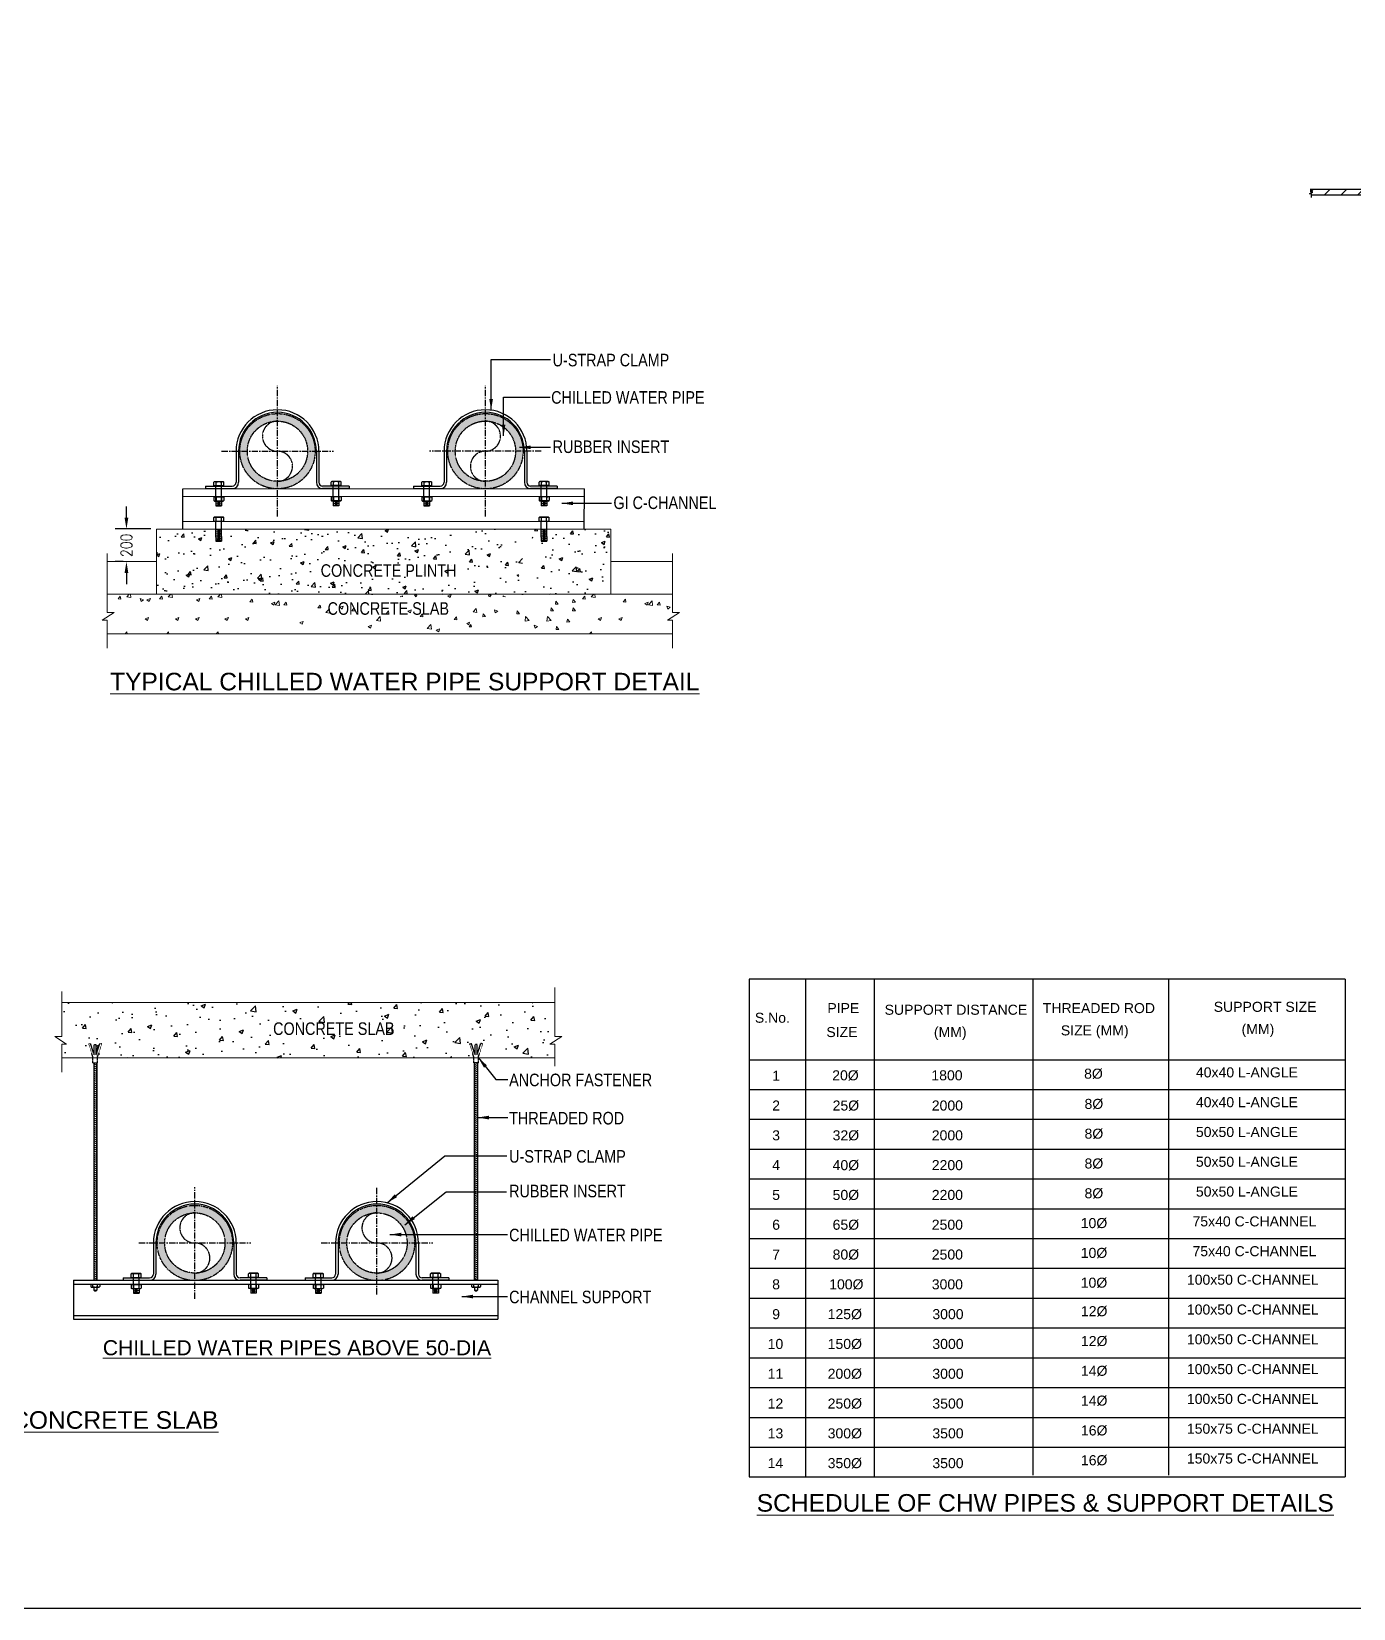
# Model space of a CAD drawing. Header units: millimetres. Extents: x -95178 to 274693, y -2232 to 263302.
# Drawn here: x 57734 to 84058, y -2232 to 29185 of the extents above; entities that cross this region are included whole.
import ezdxf

# ---------------------------------------------------------------- set-up
doc = ezdxf.new("R2010")
doc.units = ezdxf.units.MM
for name, pattern in [('CENTER', [2, 1.25, -0.25, 0.25, -0.25]), ('HIDDEN', [0.375, 0.25, -0.125]), ('HIDDEN2', [0.1875, 0.125, -0.0625])]:
    doc.linetypes.add(name, pattern=pattern)
doc.layers.add('76-10767-XM-MECH-DETAIL$0$PDF_XR-STANDARD DETAILS$0$A-RC', color=40, linetype='Continuous', true_color=0xffbf00)
for name, color, linetype in [('76-10767-XM-MECH-DETAIL$0$PDF_XR-STANDARD DETAILS$0$AC-CHWP', 7, 'Continuous'), ('76-10767-XM-MECH-DETAIL$0$PDF_XR-STANDARD DETAILS$0$AC-INSULATION', 7, 'Continuous'), ('76-10767-XM-MECH-DETAIL$0$PDF_XR-STANDARD DETAILS$0$ARCH', 7, 'Continuous'), ('76-10767-XM-MECH-DETAIL$0$TBK-AS-SHOP$0$25', 7, 'Continuous'), ('A_Arch', 8, 'Continuous'), ('DET-SUPP', 65, 'Continuous'), ('INSULATION', 8, 'Continuous'), ('SCHEDULE', 7, 'Continuous')]:
    doc.layers.add(name, color=color, linetype=linetype)
doc.layers.add('76-10767-XM-MECH-DETAIL$0$TTB TXT', color=7, linetype='Continuous', lineweight=18)
doc.styles.add('76-10767-XM-MECH-DETAIL$0$GHD Standard Arial', font='ARIALN.TTF')
doc.styles.add('76-10767-XM-MECH-DETAIL$0$pamagat', font='arial.ttf', dxfattribs={"height": 5})
doc.styles.add('ROMANS', font='romans.shx', dxfattribs={"width": 0.8})
doc.styles.get("Standard").update_dxf_attribs({"font": 'arial.ttf'})
doc.dimstyles.new('scale-100', dxfattribs={"dimscale": 225, "dimtxt": 1, "dimasz": 1, "dimexe": 1, "dimexo": 0.5, "dimgap": 0.5, "dimtad": 1, "dimtoh": 1, "dimdec": 0, "dimzin": 0, "dimdsep": 46, "dimtxsty": 'ROMANS', "dimcen": 0, "dimclrd": 15, "dimclre": 15, "dimclrt": 7, "dimadec": 0, "dimazin": 0, "dimtfac": 1, "dimtdec": 0, "dimtofl": 0, "dimtmove": 0, "dimatfit": 3, "dimfxl": 1, "dimtolj": 1, "dimtzin": 0, "dimarcsym": 0})

# ---------------------------------------------------------------- blocks, each defined once
blk = doc.blocks.new('NUT1')
for p, q in [((-110, 112), (-97, 135)), ((-110, 112), (-110, -112)), ((0, 135), (-97, 135)), ((0, 68), (-97, 68)), ((0, 135), (0, -135)), ((-110, -112), (-97, -135)), ((0, -68), (-97, -68)), ((0, -135), (-97, -135))]:
    blk.add_line(p, q)
for centre, radius, start, end in [((-53, 101), 55, 146.1889, 217.433), ((104, 0), 212, 161.4608, 198.5114), ((-53, -101), 55, 142.567, 213.8111)]:
    blk.add_arc(centre, radius, start, end)
blk = doc.blocks.new('*D327')
at = {"layer": '76-10767-XM-MECH-DETAIL$0$TBK-AS-SHOP$0$25', "color": 0, "lineweight": -2, "transparency": 16777216}
for p, q in [((59623, 19499), (59623, 19724)), ((60108, 19274), (59398, 19274)), ((59560, 18624), (59398, 18624)), ((59623, 18399), (59623, 18174))]:
    blk.add_line(p, q, dxfattribs=at)
at = {"layer": '76-10767-XM-MECH-DETAIL$0$TBK-AS-SHOP$0$25', "color": 0, "transparency": 16777216}
for points in [[(59586, 19499), (59661, 19499), (59623, 19274)], [(59586, 18399), (59661, 18399), (59623, 18624)]]:
    blk.add_solid(points, dxfattribs=at)
at = {"layer": 'Defpoints', "color": 0, "transparency": 16777216}
for p in [(59623, 19274), (60221, 19274), (59673, 18624)]:
    blk.add_point(p, dxfattribs=at)
at = {"layer": '76-10767-XM-MECH-DETAIL$0$TBK-AS-SHOP$0$25', "color": 7, "transparency": 16777216, "insert": (59623, 18949), "char_height": 225, "attachment_point": 5, "rotation": 90, "style": 'ROMANS'}
blk.add_mtext('\\A1;200', dxfattribs=at)

msp = doc.modelspace()

# ---------------------------------------------------------------- hatches: boundary and pattern name
h = msp.add_hatch()
h.set_pattern_fill('ANSI31', color=256, scale=1875, style=0)
h.set_pattern_definition([(45, (40218, -18329.7), (-165.72815, 165.72815), [])])
h.paths.add_polyline_path([(105545.568, 25922.662), (105545.568, 26031.976), (89061.163, 26033.569), (89061.163, 25924.255)])
h.paths.add_polyline_path([(83226.187, 25958.749), (83226.187, 25922.662), (86392.209, 25922.662), (86392.209, 26035.162), (83212.423, 26035.162), (83212.423, 25991.32), (83250.302, 25991.32), (83185.993, 25958.749)])
h = msp.add_hatch()
h.set_pattern_fill('GOST_WOOD', color=8, scale=5)
h.set_pattern_definition([(90, (17004.44, -6455.2), (30, -2e-15), [50, -10]), (90, (17014.44, -6465.2), (30, -2e-15), [30, -7.5, 15, -7.5]), (90, (17024.44, -6480.2), (30, -2e-15), [50, -10])])
edge = h.paths.add_edge_path()
edge.add_arc((62630.908, 20823.706), 750, 0, 360)
edge = h.paths.add_edge_path(flags=17)
edge.add_arc((62630.908, 20823.706), 600, 0, 360)
h = msp.add_hatch()
h.set_pattern_fill('GOST_WOOD', color=8, scale=5)
h.set_pattern_definition([(90, (21145.958, -6455.2), (30, -2e-15), [50, -10]), (90, (21155.958, -6465.2), (30, -2e-15), [30, -7.5, 15, -7.5]), (90, (21165.958, -6480.2), (30, -2e-15), [50, -10])])
edge = h.paths.add_edge_path()
edge.add_arc((66772.427, 20823.706), 750, 0, 360)
edge = h.paths.add_edge_path(flags=17)
edge.add_arc((66772.427, 20823.706), 600, 0, 360)
h = msp.add_hatch()
h.set_pattern_fill('AR-CONC', color=256, scale=5)
h.set_pattern_definition([(50, (16164.2, -7620.9), (910.923, -79.695), [95.25, -1047.75]), (355, (16164.2, -7620.9), (-176.217, 955.284), [76.2, -838.203]), (100.4514, (16240.1, -7627.5), (734.706, 875.589), [80.95, -890.451]), (46.1842, (16164.2, -7366.9), (1355.395, -210.212), [142.875, -1571.625]), (96.6356, (16277.2, -7384.4), (1187.02, 1237.13), [121.425, -1335.678]), (351.1842, (16164.2, -7366.9), (1187.02, 1237.13), [114.3, -1257.3]), (21, (16291.2, -7430.4), (758.072, -511.326), [95.25, -1047.75]), (326, (16291.2, -7430.4), (309.01, 920.94), [76.2, -838.2]), (71.4514, (16354.4, -7473), (1067.082, 409.614), [80.95, -890.45]), (37.5, (16164.2, -7620.9), (15.443, 422.7752), [0, -828.04, 0, -850.9, 0, -841.375]), (7.5, (16164.2, -7620.9), (334.0983, 500.903), [0, -485.14, 0, -808.99, 0, -320.675]), (327.5, (15881, -7620.9), (677.953, -28.6437), [0, -317.5, 0, -990.6, 0, -1314.45]), (317.5, (15754, -7620.9), (740.646, 127.1325), [0, -412.75, 0, -657.86, 0, -933.45])])
h.paths.add_polyline_path([(68155.586, 8738.862), (68155.586, 9009.535), (68057.628, 9009.535), (68294.79, 9164.206), (68155.586, 9164.206), (68155.586, 9842.799), (58336.938, 9842.799), (58336.938, 9164.206), (58195.157, 9164.206), (58432.318, 9009.535), (58334.361, 9009.535), (58334.361, 8738.862), (58956.149, 8738.862), (58956.149, 8753.089), (58872.377, 9013.113), (58908.071, 9024.612), (58982.399, 8793.9), (58982.399, 9005.784), (59019.899, 9005.784), (59019.899, 8793.9), (59094.228, 9024.612), (59129.922, 9013.113), (59046.149, 8753.089), (59046.149, 8738.862)])
h.paths.add_polyline_path([(62467.756, 9053.782), (65011.242, 9053.782), (65011.242, 9574.246), (62467.756, 9574.246)], flags=24)
h = msp.add_hatch()
h.set_pattern_fill('GOST_WOOD', color=8, scale=5)
h.set_pattern_definition([(90, (15358.917, -22229.728), (30, -2e-15), [50, -10]), (90, (15368.917, -22239.728), (30, -2e-15), [30, -7.5, 15, -7.5]), (90, (15378.917, -22254.728), (30, -2e-15), [50, -10])])
edge = h.paths.add_edge_path()
edge.add_arc((60985.386, 5049.177), 750, 0, 360)
edge = h.paths.add_edge_path(flags=17)
edge.add_arc((60985.386, 5049.177), 600, 0, 360)
h = msp.add_hatch()
h.set_pattern_fill('GOST_WOOD', color=8, scale=5)
h.set_pattern_definition([(90, (18986.428, -22229.728), (30, -2e-15), [50, -10]), (90, (18996.428, -22239.728), (30, -2e-15), [30, -7.5, 15, -7.5]), (90, (19006.428, -22254.728), (30, -2e-15), [50, -10])])
edge = h.paths.add_edge_path()
edge.add_arc((64612.897, 5049.177), 750, 0, 360)
edge = h.paths.add_edge_path(flags=17)
edge.add_arc((64612.897, 5049.177), 600, 0, 360)
at = {"layer": 'A_Arch'}
h = msp.add_hatch(dxfattribs=at)
h.set_pattern_fill('AR-CONC', color=256, scale=100, style=0)
h.set_pattern_definition([(50, (30333.07, 4014.9), (717.26, -62.752), [75, -825]), (355, (30333.1, 4014.9), (-138.751, 752.192), [60, -660]), (100.4514, (30392.84, 4009.64), (578.509, 689.44), [63.74, -701.142]), (46.1842, (30333.1, 4214.9), (1067.241, -165.519), [112.5, -1237.5]), (96.6356, (30422, 4201.1), (934.663, 974.118), [95.61, -1051.713]), (351.1842, (30333.1, 4214.9), (934.662, 974.12), [90, -990]), (21, (30433.07, 4164.9), (596.907, -402.619), [75, -825]), (326, (30433.1, 4164.9), (243.315, 725.15), [60, -660]), (71.4514, (30482.8, 4131.3), (840.223, 322.53), [63.74, -701.142]), (37.5, (30333.07, 4014.87), (12.1599, 332.8939), [0, -652, 0, -670, 0, -662.5]), (7.5, (30333.07, 4014.87), (263.0695, 394.4117), [0, -382, 0, -637, 0, -252.5]), (327.5, (30110.07, 4014.87), (533.8224, -22.5549), [0, -250, 0, -780, 0, -1035]), (317.5, (30010.07, 4014.87), (583.186, 100.105), [0, -325, 0, -518, 0, -735])])
h.paths.add_polyline_path([(67710.234, 18421.162), (67785.234, 18421.162), (67785.234, 18221.162), (67435.234, 18221.162), (67435.234, 18421.162), (67510.234, 18421.162), (67510.234, 19273.706), (66310.234, 19273.706), (66310.234, 18421.162), (66385.234, 18421.162), (66385.234, 18221.162), (66035.234, 18221.162), (66035.234, 18421.162), (66110.234, 18421.162), (66110.234, 19273.706), (65961.907, 19273.706), (60220.944, 19273.706), (60220.944, 17973.706), (69266.483, 17973.706), (69266.483, 19273.706), (67861.907, 19273.706), (67710.234, 19273.706)])
at = {"layer": 'DET-SUPP'}
h = msp.add_hatch(dxfattribs=at)
h.set_pattern_fill('ANSI31', color=8, scale=300, angle=110, style=0)
h.set_pattern_definition([(155, (23493373.792, 208102186.57), (-15.848184815, -33.986542014), [])])
h.paths.add_polyline_path([(59031.149, 8640.589), (58971.149, 8640.589), (58971.149, 4311.599), (59031.149, 4311.599)])
h = msp.add_hatch(dxfattribs=at)
h.set_pattern_fill('ANSI31', color=8, scale=300, angle=110, style=0)
h.set_pattern_definition([(155, (23492600.73, 208102186.57), (-15.848184815, -33.986542014), [])])
h.paths.add_polyline_path([(66556.888, 8640.589), (66616.888, 8640.589), (66616.888, 4311.599), (66556.888, 4311.599)])

# ---------------------------------------------------------------- linework, layer by layer
for p, q in [((86392.209, 26035.162), (83212.423, 26035.162)), ((86392.209, 25922.662), (83226.187, 25922.662)), ((61805.908, 20823.706), (61805.908, 20205.091)), ((61855.908, 20823.706), (61855.908, 20205.091)), ((63405.908, 20823.706), (63405.908, 20205.091)), ((63455.908, 20823.706), (63455.908, 20205.091)), ((65947.427, 20823.706), (65947.427, 20205.091)), ((65997.427, 20823.706), (65997.427, 20205.091)), ((67547.427, 20823.706), (67547.427, 20205.091)), ((67597.427, 20823.706), (67597.427, 20205.091)), ((61200.287, 20130.091), (61730.908, 20130.091)), ((61406.45, 19819.753), (61406.45, 20137.561)), ((61518.95, 19819.753), (61518.95, 20137.561)), ((64061.529, 20130.091), (63530.908, 20130.091)), ((63742.866, 19819.753), (63742.866, 20137.561)), ((63855.366, 19819.753), (63855.366, 20137.561)), ((65341.806, 20130.091), (65872.427, 20130.091)), ((65547.969, 19819.753), (65547.969, 20137.561)), ((65660.469, 19819.753), (65660.469, 20137.561)), ((68203.048, 20130.091), (67672.427, 20130.091)), ((67884.385, 19819.753), (67884.385, 20137.561)), ((67996.885, 19819.753), (67996.885, 20137.561)), ((61200.287, 20080.091), (61730.908, 20080.091)), ((61406.45, 19916.952), (61406.45, 19898.202)), ((61406.45, 19830.387), (61406.45, 19737.664)), ((61517.613, 19826.103), (61406.662, 19816.396)), ((61489.876, 19805.114), (61434.4, 19800.26)), ((61518.95, 19916.952), (61518.95, 19898.202)), ((61518.95, 19830.387), (61518.95, 19737.664)), ((64061.529, 20080.091), (63530.908, 20080.091)), ((63742.866, 19916.952), (63742.866, 19898.202)), ((63742.866, 19830.387), (63742.866, 19737.664)), ((63744.203, 19826.103), (63855.154, 19816.396)), ((63771.941, 19805.114), (63827.417, 19800.26)), ((63855.366, 19916.952), (63855.366, 19898.202)), ((63855.366, 19830.387), (63855.366, 19737.664)), ((65341.806, 20080.091), (65872.427, 20080.091)), ((65547.969, 19916.952), (65547.969, 19898.202)), ((65547.969, 19830.387), (65547.969, 19737.664)), ((65659.132, 19826.103), (65548.18, 19816.396)), ((65631.394, 19805.114), (65575.918, 19800.26)), ((65660.469, 19916.952), (65660.469, 19898.202)), ((65660.469, 19830.387), (65660.469, 19737.664)), ((68203.048, 20080.091), (67672.427, 20080.091)), ((67884.385, 19916.952), (67884.385, 19898.202)), ((67884.385, 19830.387), (67884.385, 19737.664)), ((67885.722, 19826.103), (67996.673, 19816.396)), ((67913.459, 19805.114), (67968.935, 19800.26)), ((67996.885, 19916.952), (67996.885, 19898.202)), ((67996.885, 19830.387), (67996.885, 19737.664)), ((61517.613, 19788.978), (61406.662, 19779.271)), ((61517.613, 19751.853), (61406.662, 19742.146)), ((61489.876, 19767.989), (61434.4, 19763.135)), ((63744.203, 19788.978), (63855.154, 19779.271)), ((63744.203, 19751.853), (63855.154, 19742.146)), ((63771.941, 19767.989), (63827.417, 19763.135)), ((65659.132, 19788.978), (65548.18, 19779.271)), ((65659.132, 19751.853), (65548.18, 19742.146)), ((65631.394, 19767.989), (65575.918, 19763.135)), ((67885.722, 19788.978), (67996.673, 19779.271)), ((67885.722, 19751.853), (67996.673, 19742.146)), ((67913.459, 19767.989), (67968.935, 19763.135)), ((61406.45, 19113.367), (61406.45, 19431.176)), ((61517.613, 19268.218), (61406.662, 19258.511)), ((61517.613, 19231.093), (61406.662, 19221.386)), ((61517.613, 19193.968), (61406.662, 19184.261)), ((61489.876, 19247.229), (61434.4, 19242.375)), ((61489.876, 19210.104), (61434.4, 19205.25)), ((61489.876, 19172.979), (61434.4, 19168.125)), ((61518.95, 19113.367), (61518.95, 19431.176)), ((67884.385, 19113.367), (67884.385, 19431.176)), ((67995.548, 19268.218), (67884.597, 19258.511)), ((67995.548, 19231.093), (67884.597, 19221.386)), ((67995.548, 19193.968), (67884.597, 19184.261)), ((67967.81, 19247.229), (67912.334, 19242.375)), ((67967.81, 19210.104), (67912.334, 19205.25)), ((67967.81, 19172.979), (67912.334, 19168.125)), ((67996.885, 19113.367), (67996.885, 19431.176)), ((61406.45, 19124.001), (61406.45, 19031.278)), ((61517.613, 19156.843), (61406.662, 19147.136)), ((61517.613, 19119.718), (61406.662, 19110.011)), ((61517.613, 19082.593), (61406.662, 19072.886)), ((61517.613, 19045.468), (61406.662, 19035.761)), ((61489.876, 19135.854), (61434.4, 19131)), ((61489.876, 19098.729), (61434.4, 19093.875)), ((61489.876, 19061.604), (61434.4, 19056.75)), ((61518.95, 19124.001), (61518.95, 19031.278)), ((67884.385, 19124.001), (67884.385, 19031.278)), ((67995.548, 19156.843), (67884.597, 19147.136)), ((67995.548, 19119.718), (67884.597, 19110.011)), ((67995.548, 19082.593), (67884.597, 19072.886)), ((67995.548, 19045.468), (67884.597, 19035.761)), ((67967.81, 19135.854), (67912.334, 19131)), ((67967.81, 19098.729), (67912.334, 19093.875)), ((67967.81, 19061.604), (67912.334, 19056.75)), ((67996.885, 19124.001), (67996.885, 19031.278)), ((60160.386, 5049.177), (60160.386, 4430.562)), ((60210.386, 5049.177), (60210.386, 4430.562)), ((61760.386, 5049.177), (61760.386, 4430.562)), ((61810.386, 5049.177), (61810.386, 4430.562)), ((63787.897, 5049.177), (63787.897, 4430.562)), ((63837.897, 5049.177), (63837.897, 4430.562)), ((65387.897, 5049.177), (65387.897, 4430.562)), ((65437.897, 5049.177), (65437.897, 4430.562)), ((58911.149, 4230.977), (58911.149, 4182.227)), ((58911.149, 4182.227), (58922.399, 4170.977)), ((58922.399, 4170.977), (59079.899, 4170.977)), ((58956.149, 4182.806), (58956.149, 4230.977)), ((58971.149, 4170.977), (58971.149, 4110.977)), ((58971.149, 4110.977), (58986.149, 4095.977)), ((58971.149, 4110.977), (59031.149, 4110.977)), ((58986.149, 4095.977), (59016.149, 4095.977)), ((59016.149, 4095.977), (59031.149, 4110.977)), ((59031.149, 4170.977), (59031.149, 4110.977)), ((59046.149, 4182.806), (59046.149, 4230.977)), ((59079.899, 4170.977), (59091.149, 4182.227)), ((59091.149, 4230.977), (59091.149, 4182.227)), ((59554.765, 4355.562), (60085.386, 4355.562)), ((59554.765, 4305.562), (60085.386, 4305.562)), ((59760.928, 4130.223), (59760.928, 4363.032)), ((59760.928, 4227.423), (59760.928, 4208.673)), ((59760.928, 4140.857), (59760.928, 4048.134)), ((59872.091, 4136.574), (59761.14, 4126.867)), ((59872.091, 4099.449), (59761.14, 4089.742)), ((59844.353, 4115.585), (59788.878, 4110.731)), ((59873.428, 4130.223), (59873.428, 4363.032)), ((59873.428, 4227.423), (59873.428, 4208.673)), ((59873.428, 4140.857), (59873.428, 4048.134)), ((62416.007, 4355.562), (61885.386, 4355.562)), ((62416.007, 4305.562), (61885.386, 4305.562)), ((62097.344, 4130.223), (62097.344, 4363.032)), ((62097.344, 4227.423), (62097.344, 4208.673)), ((62097.344, 4140.857), (62097.344, 4048.134)), ((62098.681, 4136.574), (62209.632, 4126.867)), ((62098.681, 4099.449), (62209.632, 4089.742)), ((62126.419, 4115.585), (62181.894, 4110.731)), ((62209.844, 4130.223), (62209.844, 4363.032)), ((62209.844, 4227.423), (62209.844, 4208.673)), ((62209.844, 4140.857), (62209.844, 4048.134)), ((63182.276, 4355.562), (63712.897, 4355.562)), ((63182.276, 4305.562), (63712.897, 4305.562)), ((63388.439, 4130.223), (63388.439, 4363.032)), ((63388.439, 4227.423), (63388.439, 4208.673)), ((63388.439, 4140.857), (63388.439, 4048.134)), ((63499.602, 4136.574), (63388.651, 4126.867)), ((63499.602, 4099.449), (63388.651, 4089.742)), ((63471.864, 4115.585), (63416.388, 4110.731)), ((63500.939, 4130.223), (63500.939, 4363.032)), ((63500.939, 4227.423), (63500.939, 4208.673)), ((63500.939, 4140.857), (63500.939, 4048.134)), ((66043.518, 4355.562), (65512.897, 4355.562)), ((66043.518, 4305.562), (65512.897, 4305.562)), ((65724.855, 4130.223), (65724.855, 4363.032)), ((65724.855, 4227.423), (65724.855, 4208.673)), ((65724.855, 4140.857), (65724.855, 4048.134)), ((65726.192, 4136.574), (65837.143, 4126.867)), ((65726.192, 4099.449), (65837.143, 4089.742)), ((65753.93, 4115.585), (65809.405, 4110.731)), ((65837.355, 4130.223), (65837.355, 4363.032)), ((65837.355, 4227.423), (65837.355, 4208.673)), ((65837.355, 4140.857), (65837.355, 4048.134)), ((66496.888, 4230.977), (66496.888, 4182.227)), ((66496.888, 4182.227), (66508.138, 4170.977)), ((66508.138, 4170.977), (66665.638, 4170.977)), ((66541.888, 4182.806), (66541.888, 4230.977)), ((66556.888, 4170.977), (66556.888, 4110.977)), ((66556.888, 4110.977), (66571.888, 4095.977)), ((66556.888, 4110.977), (66616.888, 4110.977)), ((66571.888, 4095.977), (66601.888, 4095.977)), ((66601.888, 4095.977), (66616.888, 4110.977)), ((66616.888, 4170.977), (66616.888, 4110.977)), ((66631.888, 4182.806), (66631.888, 4230.977)), ((66665.638, 4170.977), (66676.888, 4182.227)), ((66676.888, 4230.977), (66676.888, 4182.227)), ((59872.091, 4062.324), (59761.14, 4052.617)), ((59844.353, 4078.46), (59788.878, 4073.606)), ((62098.681, 4062.324), (62209.632, 4052.617)), ((62126.419, 4078.46), (62181.894, 4073.606)), ((63499.602, 4062.324), (63388.651, 4052.617)), ((63471.864, 4078.46), (63416.388, 4073.606)), ((65726.192, 4062.324), (65837.143, 4052.617)), ((65753.93, 4078.46), (65809.405, 4073.606))]:
    msp.add_line(p, q)
at = {"color": 8, "linetype": 'CENTER', "ltscale": 100}
for p, q in [((62630.908, 19521.518), (62630.908, 22125.895)), ((66772.427, 19521.518), (66772.427, 22125.895)), ((61517.898, 20823.706), (63743.918, 20823.706)), ((67885.437, 20823.706), (65659.416, 20823.706)), ((60985.386, 3936.167), (60985.386, 6162.187)), ((64612.897, 4021.167), (64612.897, 6162.187)), ((59872.376, 5049.177), (62098.396, 5049.177)), ((63499.887, 5049.177), (65725.907, 5049.177))]:
    msp.add_line(p, q, dxfattribs=at)
msp.add_lwpolyline([(37907.159, 54546.49), (108319.436, 54546.49), (108319.436, -2232.437), (37907.159, -2232.437)], close=True)
for points in [[(83226.187, 25879.431), (83226.187, 25950.653), (83185.993, 25950.653), (83250.302, 25983.225), (83212.423, 25983.225), (83212.423, 26050.239)], [(61200.287, 20130.091), (61200.287, 20080.091)], [(64061.529, 20130.091), (64061.529, 20080.091)], [(65341.806, 20130.091), (65341.806, 20080.091)], [(68203.048, 20130.091), (68203.048, 20080.091)], [(60747.421, 19273.706), (60743.008, 20073.706)], [(68740.007, 19273.706), (68744.419, 20073.706)], [(61406.45, 19737.664), (61518.95, 19737.664)], [(63855.366, 19737.664), (63742.866, 19737.664)], [(65547.969, 19737.664), (65660.469, 19737.664)], [(67996.885, 19737.664), (67884.385, 19737.664)], [(61406.45, 19031.278), (61518.95, 19031.278)], [(67884.385, 19031.278), (67996.885, 19031.278)], [(59554.765, 4355.562), (59554.765, 4305.562)], [(62416.007, 4355.562), (62416.007, 4305.562)], [(63182.276, 4355.562), (63182.276, 4305.562)], [(66043.518, 4355.562), (66043.518, 4305.562)], [(59760.928, 4048.134), (59873.428, 4048.134)], [(62209.844, 4048.134), (62097.344, 4048.134)], [(63388.439, 4048.134), (63500.939, 4048.134)], [(65837.355, 4048.134), (65724.855, 4048.134)]]:
    msp.add_lwpolyline(points)
at = {"color": 8, "lineweight": 13}
for points in [[(60220.944, 18623.706), (59239.302, 18623.706)], [(70498.089, 18623.706), (69266.483, 18623.706)]]:
    msp.add_lwpolyline(points, dxfattribs=at)
at = {"linetype": 'HIDDEN'}
for centre, radius in [((62630.908, 20823.706), 750), ((62630.908, 20823.706), 600), ((66772.427, 20823.706), 750), ((66772.427, 20823.706), 600), ((60985.386, 5049.177), 750), ((64612.897, 5049.177), 750), ((60985.386, 5049.177), 600), ((64612.897, 5049.177), 600)]:
    msp.add_circle(centre, radius, dxfattribs=at)
for centre, radius, start, end in [((62630.908, 20823.706), 825, 0, 180), ((62630.908, 20823.706), 775, 0, 180), ((66772.427, 20823.706), 825, 0, 180), ((66772.427, 20823.706), 775, 0, 180), ((61730.908, 20205.091), 75, 270, 0), ((61730.908, 20205.091), 125, 270, 0), ((63530.908, 20205.091), 125, 180, 270), ((63530.908, 20205.091), 75, 180, 270), ((65872.427, 20205.091), 75, 270, 0), ((65872.427, 20205.091), 125, 270, 0), ((67672.427, 20205.091), 125, 180, 270), ((67672.427, 20205.091), 75, 180, 270), ((60985.386, 5049.177), 825, 0, 180), ((60985.386, 5049.177), 775, 0, 180), ((64612.897, 5049.177), 825, 0, 180), ((64612.897, 5049.177), 775, 0, 180), ((60085.386, 4430.562), 75, 270, 0), ((60085.386, 4430.562), 125, 270, 0), ((61885.386, 4430.562), 125, 180, 270), ((61885.386, 4430.562), 75, 180, 270), ((63712.897, 4430.562), 75, 270, 0), ((63712.897, 4430.562), 125, 270, 0), ((65512.897, 4430.562), 125, 180, 270), ((65512.897, 4430.562), 75, 180, 270), ((58933.649, 4198.291), 27.313, 214.5354262, 325.4645738), ((59001.149, 4262.487), 91.51, 240.5442238, 299.4557762), ((59068.649, 4198.291), 27.313, 214.5354262, 325.4645738), ((66519.388, 4198.291), 27.313, 214.5354262, 325.4645738), ((66586.888, 4262.487), 91.51, 240.5442238, 299.4557762), ((66654.388, 4198.291), 27.313, 214.5354262, 325.4645738)]:
    msp.add_arc(centre, radius, start, end)
at = {"color": 8, "linetype": 'HIDDEN'}
for centre, start, end in [((62630.908, 21123.706), 90, 270), ((66772.427, 21123.706), 270, 90), ((62630.908, 20523.706), 270, 90), ((66772.427, 20523.706), 90, 270), ((60985.386, 5349.177), 90, 270), ((64612.897, 5349.177), 90, 270), ((60985.386, 4749.177), 270, 90), ((64612.897, 4749.177), 270, 90)]:
    msp.add_arc(centre, 300, start, end, dxfattribs=at)
at = {"layer": '76-10767-XM-MECH-DETAIL$0$PDF_XR-STANDARD DETAILS$0$A-RC', "color": 7, "lineweight": 13}
for points in [[(70498.089, 17973.706), (59239.302, 17973.706)], [(59239.302, 17184.887), (70498.089, 17184.887)], [(68155.586, 9842.799), (58336.938, 9842.799)], [(58334.361, 8738.862), (68155.586, 8738.862)]]:
    msp.add_lwpolyline(points, dxfattribs=at)
at = {"layer": '76-10767-XM-MECH-DETAIL$0$PDF_XR-STANDARD DETAILS$0$AC-CHWP', "color": 8, "lineweight": 5}
for points in [[(59501.636, 17937.616), (59511.948, 17878.326), (59455.235, 17883.482)], [(60329.085, 17937.616), (60339.397, 17878.326), (60282.684, 17883.482)], [(61317.409, 17937.616), (61327.721, 17878.326), (61271.008, 17883.482)], [(68751.173, 17937.616), (68761.485, 17878.326), (68704.772, 17883.482)], [(62127.541, 17878.326), (62137.852, 17819.036), (62081.14, 17824.191)], [(62578.663, 17813.88), (62560.618, 17757.168), (62511.639, 17788.102)], [(62805.512, 17819.036), (62815.824, 17759.745), (62759.111, 17764.901)], [(63483.484, 17759.745), (63493.796, 17700.455), (63437.083, 17705.611)], [(63676.822, 17594.764), (63591.754, 17607.653), (63666.511, 17682.41)], [(63937.184, 17739.123), (63919.139, 17679.832), (63870.16, 17713.344)], [(64161.456, 17700.455), (64171.768, 17641.165), (64115.055, 17646.321)], [(64839.428, 17641.165), (64849.739, 17581.875), (64793.027, 17587.03)], [(67406.175, 17641.165), (67395.863, 17581.875), (67452.576, 17587.03)], [(68084.147, 17700.455), (68073.835, 17641.165), (68130.548, 17646.321)], [(68175.438, 17833.194), (68165.127, 17773.904), (68221.839, 17779.06)], [(68519.589, 17870.724), (68509.277, 17811.434), (68565.99, 17816.589)], [(68519.589, 17700.455), (68509.277, 17641.165), (68565.99, 17646.321)], [(69561.305, 17878.326), (69571.616, 17819.036), (69514.904, 17824.191)], [(70012.427, 17813.88), (69994.382, 17757.168), (69945.403, 17788.102)], [(70239.277, 17819.036), (70249.588, 17759.745), (70192.876, 17764.901)], [(70387.121, 17739.123), (70405.166, 17679.832), (70454.145, 17713.344)], [(60061.157, 17509.695), (60040.534, 17450.405), (59994.133, 17483.917)], [(60664.204, 17509.695), (60643.582, 17450.405), (60597.181, 17483.917)], [(61068.349, 17509.695), (61047.727, 17450.405), (61001.326, 17483.917)], [(61652.528, 17509.695), (61631.906, 17450.405), (61585.505, 17483.917)], [(62059.057, 17509.695), (62038.434, 17450.405), (61992.033, 17483.917)], [(64501.731, 17357.602), (64481.108, 17300.89), (64434.707, 17331.824)], [(64684.758, 17437.515), (64602.267, 17450.405), (64674.446, 17527.74)], [(65517.4, 17581.875), (65527.711, 17522.584), (65470.999, 17527.74)], [(65695.271, 17280.267), (65610.202, 17293.156), (65684.96, 17370.492)], [(65860.253, 17282.845), (65842.208, 17223.555), (65793.229, 17257.067)], [(66195.372, 17522.584), (66205.683, 17463.294), (66148.971, 17468.45)], [(66728.203, 17581.875), (66717.892, 17522.584), (66774.604, 17527.74)], [(67560.845, 17437.515), (67643.336, 17450.405), (67571.157, 17527.74)], [(67743.872, 17357.602), (67764.495, 17300.89), (67810.896, 17331.824)], [(67996.287, 17437.515), (68078.778, 17450.405), (68006.599, 17527.74)], [(68190.348, 17328.773), (68180.036, 17269.483), (68236.749, 17274.638)], [(68405.469, 17477.758), (68395.158, 17418.468), (68451.87, 17423.623)], [(69086.293, 17509.695), (69065.67, 17450.405), (69019.269, 17483.917)], [(69492.821, 17509.695), (69472.199, 17450.405), (69425.797, 17483.917)]]:
    msp.add_lwpolyline(points, close=True, dxfattribs=at)
for points in [[(59702.708, 17973.706), (59710.441, 17906.682), (59627.95, 17919.572), (59679.507, 17973.706)], [(60530.157, 17973.706), (60537.89, 17906.682), (60455.399, 17919.572), (60506.956, 17973.706)], [(61518.481, 17973.706), (61526.214, 17906.682), (61443.723, 17919.572), (61495.28, 17973.706)], [(66089.68, 17965.973), (66071.635, 17909.26), (66025.234, 17942.772), (66089.68, 17968.55)], [(68952.245, 17973.706), (68959.978, 17906.682), (68877.488, 17919.572), (68929.044, 17973.706)], [(59964.918, 17865.437), (59897.894, 17891.215)], [(59964.918, 17862.859), (59918.517, 17831.925), (59897.894, 17888.637)], [(60032.634, 17865.437), (60099.657, 17891.215)], [(60032.634, 17862.859), (60079.035, 17831.925), (60099.657, 17888.637)], [(61020.958, 17865.437), (61087.981, 17891.215)], [(61020.958, 17862.859), (61067.359, 17831.925), (61087.981, 17888.637)], [(62658.576, 17839.659), (62668.887, 17749.434), (62583.818, 17762.323), (62655.998, 17839.659)], [(65228.682, 17638.587), (65295.706, 17661.788), (65277.661, 17605.075), (65228.682, 17636.009)], [(67016.921, 17638.587), (66949.897, 17661.788), (66967.942, 17605.075), (67016.921, 17636.009)], [(70092.34, 17839.659), (70102.651, 17749.434), (70017.582, 17762.323), (70089.762, 17839.659)], [(63076.186, 17409.159), (63143.209, 17432.36), (63122.587, 17375.647), (63076.186, 17406.581)], [(59597.016, 17184.887), (59633.106, 17226.133), (59640.84, 17184.887)], [(60424.465, 17184.887), (60460.555, 17226.133), (60468.289, 17184.887)], [(61412.789, 17184.887), (61448.879, 17226.133), (61456.613, 17184.887)], [(68846.553, 17184.887), (68882.643, 17226.133), (68890.377, 17184.887)]]:
    msp.add_lwpolyline(points, dxfattribs=at)
at = {"layer": '76-10767-XM-MECH-DETAIL$0$PDF_XR-STANDARD DETAILS$0$AC-INSULATION', "color": 8, "lineweight": 9}
for points in [[(65122.99, 17922.149), (65120.413, 17940.194), (65074.011, 17922.149)], [(65122.99, 17922.149), (65120.413, 17940.194), (65074.011, 17922.149)], [(65383.352, 17922.149), (65360.152, 17960.817), (65409.131, 17953.083), (65396.241, 17922.149)], [(65383.352, 17922.149), (65360.152, 17960.817), (65409.131, 17953.083), (65396.241, 17922.149)], [(66862.251, 17922.149), (66885.451, 17960.817), (66836.472, 17953.083), (66849.361, 17922.149)], [(66862.251, 17922.149), (66885.451, 17960.817), (66836.472, 17953.083), (66849.361, 17922.149)], [(67122.612, 17922.149), (67125.19, 17940.194), (67171.591, 17922.149)], [(67122.612, 17922.149), (67125.19, 17940.194), (67171.591, 17922.149)]]:
    msp.add_lwpolyline(points, dxfattribs=at)
for points in [[(66600.093, 17612.809), (66527.913, 17623.12), (66589.781, 17687.566)], [(66458.311, 17416.893), (66440.267, 17367.914), (66401.599, 17393.692)], [(66484.09, 17373.07), (66494.401, 17324.091), (66445.422, 17326.668)]]:
    msp.add_lwpolyline(points, close=True, dxfattribs=at)
at = {"layer": '76-10767-XM-MECH-DETAIL$0$PDF_XR-STANDARD DETAILS$0$ARCH', "color": 7, "lineweight": 5}
for p, q in [((68744.419, 20073.706), (60743.008, 20073.706)), ((68743.592, 19923.706), (60743.008, 19923.706)), ((69266.483, 19273.706), (60220.944, 19273.706)), ((60220.944, 17973.706), (60220.944, 19273.706)), ((68740.834, 19423.706), (60747.421, 19423.706)), ((68740.007, 19273.706), (60747.421, 19273.706)), ((69266.483, 17973.706), (69266.483, 19273.706))]:
    msp.add_line(p, q, dxfattribs=at)
for points in [[(59239.302, 17610.231), (59239.302, 18784.705)], [(70498.089, 17610.231), (70498.089, 18784.705)], [(59236.725, 17610.231), (59378.506, 17610.231), (59141.344, 17455.56), (59239.302, 17455.56), (59239.302, 16901.325)], [(70495.511, 17610.231), (70637.293, 17610.231), (70400.131, 17455.56), (70498.089, 17455.56), (70498.089, 16901.325)], [(58336.938, 9164.206), (58336.938, 10060.073)], [(68155.586, 9164.206), (68155.586, 10142.164)], [(58336.938, 9164.206), (58195.157, 9164.206), (58432.318, 9009.535), (58334.361, 9009.535), (58334.361, 8455.3)], [(68153.008, 9164.206), (68294.79, 9164.206), (68057.628, 9009.535), (68155.586, 9009.535), (68155.586, 8573.583)]]:
    msp.add_lwpolyline(points, dxfattribs=at)
at = {"layer": 'INSULATION', "color": 7, "linetype": 'HIDDEN2'}
for p, q in [((58872.377, 9013.113), (58908.071, 9024.612)), ((58956.149, 8753.089), (58872.377, 9013.113)), ((58982.399, 8793.9), (58908.071, 9024.612)), ((58982.399, 8793.9), (58982.399, 9005.784)), ((58982.399, 9005.784), (59019.899, 9005.784)), ((59019.899, 8793.9), (59094.228, 9024.612)), ((59019.899, 8793.9), (59019.899, 9005.784)), ((59046.149, 8753.089), (59129.922, 9013.113)), ((59129.922, 9013.113), (59094.228, 9024.612)), ((66458.116, 9013.113), (66493.809, 9024.612)), ((66541.888, 8753.089), (66458.116, 9013.113)), ((66568.138, 8793.9), (66493.809, 9024.612)), ((66605.638, 9005.784), (66568.138, 9005.784)), ((66568.138, 8793.9), (66568.138, 9005.784)), ((66605.638, 8793.9), (66679.967, 9024.612)), ((66605.638, 8793.9), (66605.638, 9005.784)), ((66631.888, 8753.089), (66715.66, 9013.113)), ((66715.66, 9013.113), (66679.967, 9024.612)), ((58956.149, 8678.089), (58956.149, 8753.089)), ((58956.149, 8640.589), (58956.149, 8678.089)), ((59046.149, 8678.089), (59046.149, 8753.089)), ((59046.149, 8640.589), (59046.149, 8678.089)), ((66541.888, 8678.089), (66541.888, 8753.089)), ((66541.888, 8640.589), (66541.888, 8678.089)), ((66631.888, 8678.089), (66631.888, 8753.089)), ((66631.888, 8640.589), (66631.888, 8678.089))]:
    msp.add_line(p, q, dxfattribs=at)
at = {"layer": 'INSULATION', "color": 7}
for p, q in [((58956.149, 8640.589), (59046.149, 8640.589)), ((58971.149, 8640.589), (58971.149, 4311.599)), ((58971.149, 8640.589), (58971.149, 4311.599)), ((59031.149, 4311.599), (59031.149, 8640.589)), ((59031.149, 8640.589), (59031.149, 4311.599)), ((66631.888, 8640.589), (66541.888, 8640.589)), ((66556.888, 4311.599), (66556.888, 8640.589)), ((66556.888, 8640.589), (66556.888, 4311.599)), ((66616.888, 8640.589), (66616.888, 4311.599)), ((66616.888, 8640.589), (66616.888, 4311.599)), ((58567.428, 4305.562), (58567.428, 3530.485)), ((58567.428, 4305.562), (67020.609, 4305.562)), ((58567.428, 4230.562), (67020.609, 4230.562)), ((58971.149, 4311.599), (59031.149, 4311.599)), ((66616.888, 4311.599), (66556.888, 4311.599)), ((66556.888, 4311.599), (66616.888, 4311.599)), ((67020.609, 4305.562), (67020.609, 3530.485)), ((58567.428, 3605.485), (67020.609, 3605.485)), ((58567.428, 3530.485), (67020.609, 3530.485))]:
    msp.add_line(p, q, dxfattribs=at)
at = {"layer": 'SCHEDULE', "color": 7}
for points in [[(83893.027, 10306.35), (72027.476, 10306.35), (72027.476, 387.918)], [(83893.027, 10306.35), (83893.027, 387.918)], [(72027.476, 387.918), (83893.027, 387.918)]]:
    msp.add_lwpolyline(points, dxfattribs=at)
at = {"layer": 'SCHEDULE', "color": 9}
for points in [[(73144.769, 10306.35), (73144.769, 387.918)], [(74515.951, 10306.35), (74515.951, 387.918)], [(77672.133, 10306.35), (77672.133, 420.813)], [(80375.788, 10306.35), (80375.788, 420.813)], [(72027.476, 8700.418), (83893.027, 8700.418)], [(72027.476, 8106.668), (83893.027, 8106.668)], [(72027.476, 7512.918), (83893.027, 7512.918)], [(72027.476, 6919.168), (83893.027, 6919.168)], [(72027.476, 6325.418), (83893.027, 6325.418)], [(72027.476, 5731.668), (83893.027, 5731.668)], [(72027.476, 5137.918), (83893.027, 5137.918)], [(72027.476, 4544.168), (83893.027, 4544.168)], [(72027.476, 3950.418), (83893.027, 3950.418)], [(72027.476, 3356.668), (83893.027, 3356.668)], [(72027.476, 2762.918), (83893.027, 2762.918)], [(72027.476, 2169.168), (83893.027, 2169.168)], [(72027.476, 1575.418), (83893.027, 1575.418)], [(72027.476, 981.668), (83893.027, 981.668)]]:
    msp.add_lwpolyline(points, dxfattribs=at)

# ---------------------------------------------------------------- block references
at = {"yscale": 0.75, "zscale": 0.75}
for p, xscale, rotation in [((61462.7, 20137.561), -0.75, 90), ((63799.116, 20137.561), 0.75, 270), ((65604.219, 20137.561), -0.75, 90), ((67940.635, 20137.561), 0.75, 270), ((61462.7, 19912.887), 0.75, 90), ((63799.116, 19912.887), -0.75, 270), ((65604.219, 19912.887), 0.75, 90.00000000000001), ((67940.635, 19912.887), -0.75, 270), ((61462.7, 19431.176), -0.75, 90), ((67940.635, 19431.176), -0.75, 90), ((59817.178, 4363.032), -0.75, 90), ((62153.594, 4363.032), 0.75, 270), ((63444.689, 4363.032), -0.75, 90), ((65781.105, 4363.032), 0.75, 270), ((59817.178, 4223.357), 0.75, 90), ((62153.594, 4223.357), -0.75, 270), ((63444.689, 4223.357), 0.75, 90), ((65781.105, 4223.357), -0.75, 270)]:
    msp.add_blockref('NUT1', p, dxfattribs=dict(at, xscale=xscale, rotation=rotation))

# ---------------------------------------------------------------- texts
at = {"layer": '76-10767-XM-MECH-DETAIL$0$TBK-AS-SHOP$0$25', "color": 7, "char_height": 250, "attachment_point": 1, "line_spacing_factor": 0.8, "style": '76-10767-XM-MECH-DETAIL$0$GHD Standard Arial'}
for s, insert, width in [('U-STRAP CLAMP', (68110.688, 22764.472), 2428.54771), ('CHILLED WATER PIPE', (68081.317, 22020.33), 3155.02719), ('RUBBER INSERT', (68110.688, 21037.887), 3155.02719), ('GI C-CHANNEL', (69320.88, 19921.935), 3155.02719), ('ANCHOR FASTENER', (67244.694, 8422.802), 3195.28736), ('THREADED ROD', (67244.694, 7660.994), 3195.28736), ('U-STRAP CLAMP', (67244.694, 6899.801), 2428.54771), ('RUBBER INSERT', (67244.694, 6209.316), 2428.54771), ('CHILLED WATER PIPE', (67244.694, 5333.073), 3316.87027), ('CHANNEL SUPPORT', (67244.694, 4098.215), 3316.87027)]:
    msp.add_mtext(s, dxfattribs=dict(at, insert=insert, width=width))
at = {"layer": '76-10767-XM-MECH-DETAIL$0$TBK-AS-SHOP$0$25', "color": 7, "char_height": 250, "attachment_point": 1, "style": '76-10767-XM-MECH-DETAIL$0$GHD Standard Arial'}
for s, insert, width in [('CONCRETE PLINTH', (63491.346, 18571.646, 0), 3193.36059), ('CONCRETE SLAB', (63628.35, 17814.654, 0), 3193.36059), ('CONCRETE SLAB', (62543.899, 9444.215, 0), 2452.2392)]:
    msp.add_mtext(s, dxfattribs=dict(at, insert=insert, width=width))
at = {"layer": '76-10767-XM-MECH-DETAIL$0$TTB TXT', "color": 7, "style": '76-10767-XM-MECH-DETAIL$0$pamagat'}
msp.add_text('%%USCHEDULE OF CHW PIPES & SUPPORT DETAILS', height=350, dxfattribs=at).set_placement((72174.734, -303.773))
at = {"layer": '76-10767-XM-MECH-DETAIL$0$TTB TXT', "color": 7, "attachment_point": 1, "style": '76-10767-XM-MECH-DETAIL$0$pamagat'}
for s, insert, char_height, width in [('{\\LTYPICAL CHILLED WATER PIPE SUPPORT DETAIL}', (59297.745, 16409.65), 350, 14111.89733), ('{\\LCHILLED WATER PIPES ABOVE 50-DIA}', (59153.227, 3112.218), 300, 7767.9137), ('{\\LTYPICAL CHILLED WATER PIPES SUSPENDED ON CONCRETE SLAB}', (45428.332, 1697.386), 350, 17325.12751)]:
    msp.add_mtext(s, dxfattribs=dict(at, insert=insert, char_height=char_height, width=width))
at = {"layer": 'SCHEDULE', "color": 7}
for s, p in [('PIPE', (73581.825, 9628.934)), ('SUPPORT DISTANCE', (74721.416, 9595.784)), ('THREADED ROD', (77872.483, 9628.679)), ('SUPPORT SIZE', (81275.52, 9654.295)), ('S.No.', (72137.834, 9436.874)), ('SIZE', (73561.519, 9151.702)), ('(MM)', (75702.996, 9151.702)), ('SIZE (MM)', (78231.27, 9184.597)), (' (MM)', (81753.232, 9210.213)), ('20%%c', (73678.281, 8289.74)), ('1800', (75653.006, 8289.74)), ('8%%c', (78695.088, 8322.635)), ('40x40 L-ANGLE', (80921.043, 8348.251)), ('1', (72483.232, 8281.516)), ('2', (72483.232, 7687.766)), ('25%%c', (73686.504, 7687.766)), ('2000', (75661.23, 7687.766)), ('8%%c', (78703.311, 7720.661)), ('40x40 L-ANGLE', (80921.043, 7754.501)), ('3', (72483.232, 7094.016)), ('32%%c', (73686.504, 7094.016)), ('2000', (75661.23, 7094.016)), ('8%%c', (78703.311, 7126.911)), ('50x50 L-ANGLE', (80921.043, 7160.751)), ('4', (72483.232, 6500.266)), ('40%%c', (73686.504, 6500.266)), ('2200', (75661.23, 6500.266)), ('8%%c', (78703.311, 6533.161)), ('50x50 L-ANGLE', (80921.043, 6567.001)), ('5', (72483.232, 5906.516)), ('50%%c', (73686.504, 5906.516)), ('2200', (75661.23, 5906.516)), ('8%%c', (78703.311, 5939.411)), ('50x50 L-ANGLE', (80921.043, 5973.251)), ('6', (72483.232, 5312.766)), ('65%%c', (73686.504, 5312.766)), ('2500', (75661.23, 5312.766)), ('10%%c', (78627.642, 5345.661)), ('75x40 C-CHANNEL', (80853.234, 5379.501)), ('7', (72483.232, 4719.016)), ('80%%c', (73686.504, 4719.016)), ('2500', (75661.23, 4719.016)), ('10%%c', (78627.642, 4751.911)), ('75x40 C-CHANNEL', (80853.234, 4785.751)), ('100x50 C-CHANNEL', (80741.591, 4217.617)), ('8', (72483.232, 4125.266)), ('100%%c', (73618, 4125.266)), ('3000', (75661.23, 4125.266)), ('10%%c', (78627.642, 4158.161)), ('12%%c', (78631.5, 3590.027)), ('100x50 C-CHANNEL', (80741.591, 3623.867)), ('9', (72483.232, 3531.516)), ('125%%c', (73587.82, 3531.516)), ('3000', (75672.728, 3531.516)), ('150%%c', (73587.82, 2937.766)), ('12%%c', (78631.5, 2996.277)), ('100x50 C-CHANNEL', (80741.591, 3030.117)), ('10', (72392.77, 2937.766)), ('3000', (75672.728, 2937.766)), ('11', (72392.77, 2344.016)), ('200%%c', (73587.82, 2344.016)), ('3000', (75672.728, 2344.016)), ('14%%c', (78631.5, 2402.527)), ('100x50 C-CHANNEL', (80741.591, 2436.367)), ('12', (72392.77, 1750.266)), ('250%%c', (73587.82, 1750.266)), ('3500', (75672.728, 1750.266)), ('14%%c', (78631.5, 1808.777)), ('100x50 C-CHANNEL', (80741.591, 1842.617)), ('13', (72392.77, 1156.516)), ('300%%c', (73587.82, 1156.516)), ('3500', (75672.728, 1156.516)), ('16%%c', (78631.5, 1215.027)), ('150x75 C-CHANNEL', (80741.591, 1248.867)), ('14', (72392.77, 562.766)), ('350%%c', (73587.82, 562.766)), ('3500', (75672.728, 562.766)), ('16%%c', (78631.5, 621.277)), ('150x75 C-CHANNEL', (80741.591, 655.117))]:
    msp.add_text(s, height=199.925, dxfattribs=at).set_placement(p)

# ---------------------------------------------------------------- dimensions: what is measured, and where the dimension line sits
at = {"layer": '76-10767-XM-MECH-DETAIL$0$TBK-AS-SHOP$0$25', "color": 7}
dim = msp.add_linear_dim(base=(59623.191, 19273.706), p1=(59672.518, 18623.706), p2=(60220.944, 19273.706), angle=90, text='200', dimstyle='scale-100', override={"dimtad": 0, "dimclrd": 0, "dimclre": 0}, dxfattribs=at)
dim.commit()
dim.dimension.update_dxf_attribs({"geometry": '*D327', "text_midpoint": (59623.191, 18948.706), "dimtype": 160})

# ---------------------------------------------------------------- leaders
for points, override in [([(66885.33, 21640.944), (66885.33, 22647.897), (68066.676, 22647.897)], {"dimtad": 0, "dimclrd": 0}), ([(67133.375, 21128.707), (67133.375, 21900.086), (68063.542, 21900.086)], {"dimtad": 0, "dimclrd": 0}), ([(67451.368, 20901.39), (68070.298, 20901.39)], {"dimgap": 0.5, "dimtad": 0, "dimclrd": 0}), ([(68294.136, 19785.438), (69280.491, 19785.438)], {"dimtad": 0, "dimclrd": 0}), ([(66631.888, 8738.862), (66982.497, 8306.227), (67219.209, 8306.227)], {"dimtad": 0, "dimclrd": 0}), ([(66616.888, 7547.632), (67219.126, 7547.632)], {"dimtad": 0, "dimclrd": 0}), ([(64814.698, 5849.115), (65966.755, 6783.225), (67200.683, 6783.225)], {"dimtad": 0, "dimclrd": 0}), ([(65166.518, 5412.685), (65990.916, 6068.867), (67190.488, 6068.867)], {"dimtad": 0, "dimclrd": 0}), ([(64871.615, 5216.497), (67208.749, 5216.497)], {"dimtad": 0, "dimclrd": 0}), ([(66301.399, 3981.64), (67208.749, 3981.64)], {"dimtad": 0, "dimclrd": 0})]:
    msp.add_leader(points, dimstyle='scale-100', override=override, dxfattribs=at)

doc.saveas('drawing.dxf')
